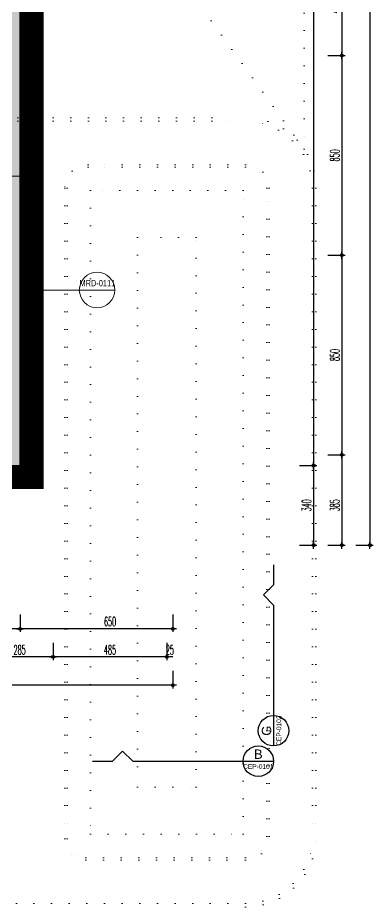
# Model space of a CAD drawing. Extents: x -5598 to 26293, y -3808 to 13850.
# Drawn here: x 20610 to 22124, y -1872 to 1906 of the extents above; entities that cross this region are included whole.
import ezdxf
from ezdxf.enums import TextEntityAlignment as Align

# ---------------------------------------------------------------- set-up
doc = ezdxf.new("R2010")
doc.units = 0
doc.header["$LTSCALE"] = 100
doc.header["$MEASUREMENT"] = 0
doc.linetypes.add('DOT', pattern=[0.25, 0, -0.25])
doc.linetypes.add('HIDDEN', pattern=[0.375, 0.25, -0.125])
for name, color, linetype in [('KOLON', 7, 'Continuous'), ('OLCU DIS', 7, 'Continuous'), ('SOLID', 7, 'Continuous'), ('TARAMA', 7, 'Continuous'), ('YAZI', 7, 'Continuous')]:
    doc.layers.add(name, color=color, linetype=linetype)
doc.layers.add('Y-DETAIL NUMBER', color=140, linetype='Continuous', lineweight=18)
doc.layers.add('YOLLAR', color=7, linetype='Continuous', lineweight=15)
doc.styles.add('ARIAL', font='arial.ttf', dxfattribs={"width": 0.7})
doc.styles.add('olcu', font='romans.shx', dxfattribs={"width": 0.5})
doc.styles.add('style5', font='', dxfattribs={"height": 12})
doc.styles.get('style5').set_extended_font_data('Haettenschweiler', bold=True)
doc.dimstyles.new('1-200', dxfattribs={"dimtxt": 40, "dimasz": 2, "dimexe": 0, "dimexo": 0, "dimgap": 10, "dimtad": 1, "dimdec": 4, "dimrnd": 0.1, "dimzin": 9, "dimdsep": 46, "dimtxsty": 'olcu', "dimblk1": 'SOL', "dimblk2": 'SAG', "dimsah": 1, "dimcen": 0, "dimse1": 1, "dimse2": 1, "dimclre": 13, "dimadec": 0, "dimazin": 0, "dimtfac": 1, "dimtdec": 4, "dimtix": 1, "dimtmove": 2, "dimatfit": 2, "dimldrblk": 'SOL', "dimfxl": 0, "dimtolj": 1, "dimarcsym": 0})

# ---------------------------------------------------------------- blocks, each defined once
blk = doc.blocks.new('*U43')
blk.add_lwpolyline([(-7.061, 0), (-6.205, 0), (-5.778, 0.428), (-5.35, 0), (0.65, 0)])
blk.add_circle((0, 0), 0.65)
at = {"style": 'ARIAL'}
blk.add_attdef('10', text='', height=0.4, dxfattribs=at).set_placement((0, 0.3), align=Align.MIDDLE_CENTER)
at = {"style": 'ARIAL', "width": 0.8}
blk.add_attdef('AL134', text='', height=0.2, dxfattribs=at).set_placement((0, -0.225), align=Align.MIDDLE_CENTER)
blk = doc.blocks.new('*U45')
blk.add_lwpolyline([(7.061, 0), (6.205, 0), (5.778, 0.428), (5.35, 0), (-0.65, 0)])
blk.add_circle((0, 0), 0.65)
at = {"style": 'ARIAL'}
blk.add_attdef('10', text='', height=0.4, dxfattribs=at).set_placement((0, 0.3), align=Align.MIDDLE_CENTER)
at = {"style": 'ARIAL', "width": 0.8}
blk.add_attdef('AL134', text='', height=0.2, dxfattribs=at).set_placement((0, -0.225), align=Align.MIDDLE_CENTER)
blk = doc.blocks.new('KESIT YERLERI')
at = {"layer": 'YAZI', "color": 7, "xscale": 100, "yscale": 100, "zscale": 100, "rotation": 90}
blk.add_blockref('*U45', (24994.2, 7250.4), dxfattribs=at).add_auto_attribs({'10': 'G', 'AL134': 'CEP-0102'})
at = {"layer": 'YAZI', "color": 7, "xscale": 100, "yscale": 100, "zscale": 100}
blk.add_blockref('*U43', (24929.2, 7120.4), dxfattribs=at).add_auto_attribs({'10': 'B', 'AL134': 'CEP-0101'})
blk = doc.blocks.new('*U550')
at = {"color": 16, "linetype": 'ByBlock', "ltscale": 3}
for p, q in [((15950, -7540), (15950, -10974.2)), ((15950, -10974.2), (14740, -9305))]:
    blk.add_line(p, q, dxfattribs=at)
at = {"color": 0, "linetype": 'ByBlock', "ltscale": 3}
for p, q in [((14730, -10840), (15700, -10840)), ((14730, -10855), (15700, -10855)), ((15700, -11040), (15030, -11040)), ((15700, -11050), (15030, -11050)), ((14930, -11140), (14930, -13910)), ((14940, -11140), (14940, -13910)), ((15790, -13900), (15790, -11140)), ((15800, -13900), (15800, -11140)), ((15985, -11140), (15985, -13900)), ((16000, -11140), (16000, -13900)), ((15020, -13990), (15700, -13990)), ((15020, -14000), (15700, -14000)), ((15700, -14185), (13150, -14185))]:
    blk.add_line(p, q, dxfattribs=at)
at = {"color": 56, "linetype": 'ByBlock', "ltscale": 3}
for p, q in [((15690, -11150), (15040, -11150)), ((15040, -11150), (15040, -13890)), ((15690, -13890), (15690, -11150)), ((15490, -11350), (15240, -11350)), ((15240, -11350), (15240, -13690)), ((15490, -13690), (15490, -11350)), ((15240, -13690), (15490, -13690)), ((15040, -13890), (15690, -13890))]:
    blk.add_line(p, q, dxfattribs=at)
at = {"color": 0, "linetype": 'ByBlock', "ltscale": 3}
for centre, radius, start, end in [((15700, -11140), 300, 0, 90), ((15700, -11140), 285, 0, 90), ((15030, -11140), 100, 90, 180), ((15030, -11140), 90, 90, 180), ((15700, -11140), 100, 0, 90), ((15700, -11140), 90, 360, 90), ((15700, -13900), 100, 270, 360), ((15700, -13900), 90, 270, 0), ((15700, -13900), 285, 270, 0), ((15700, -13900), 300, 270, 0), ((15020, -13910), 90, 180, 270), ((15020, -13910), 80, 180, 270)]:
    blk.add_arc(centre, radius, start, end, dxfattribs=at)
blk = doc.blocks.new('DETAYNO4-200')
at = {"layer": 'Y-DETAIL NUMBER'}
for p, q in [((-107976.8, -237574.8), (-107576.8, -237574.8)), ((-107576.8, -237574.8), (-107105.9, -237574.8))]:
    blk.add_line(p, q, dxfattribs=at)
blk.add_circle((-107776.8, -237574.8), 200, dxfattribs=at)
at = {"layer": 'Y-DETAIL NUMBER', "style": 'style5'}
for tag, p in [('CIZIMNO', (-107776.8, -237564.8)), ('PAFTANO', (-107776.8, -237702.7))]:
    blk.add_attdef(tag, text='', height=120, dxfattribs=at).set_placement(p, align=Align.CENTER)
blk = doc.blocks.new('TASIYICI SISTEM (1.BODRUM KAT)')
at = {"layer": 'TARAMA'}
h = blk.add_hatch(dxfattribs=at)
h.set_pattern_fill('ANSI33', color=253, scale=100, style=2)
h.set_pattern_definition([(45, (-5880, -12320), (-17.67767, 17.67767), []), (45, (-5862.322, -12320), (-17.67767, 17.67767), [12.5, -6.25])])
h.paths.add_polyline_path([(15390, -4385.5), (15350, -4385.5), (15350, -5535), (14700, -5535), (14700, -6290), (14040, -6290), (14040, -7315), (14560, -7315), (14560, -7285), (14070, -7285), (14070, -6320), (14700, -6320), (14700, -7730), (14740, -7730), (14740, -5575), (15390, -5575)])
h.paths.add_polyline_path([(14740, -7730), (14700, -7730), (14700, -7980), (14660, -7980), (14660, -8060), (14700, -8060), (14700, -8840), (14660, -8840), (14660, -8920), (14700, -8920), (14700, -9690), (14660, -9690), (14660, -9770), (14700, -9770), (14700, -10325), (14740, -10325)])
h.paths.add_polyline_path([(14740, -10325), (14700, -10325), (14700, -10530), (14660, -10530), (14660, -10610), (14700, -10610), (14700, -12280), (14070, -12280), (14070, -11315), (14560, -11315), (14560, -11285), (14040, -11285), (14040, -12280), (13230, -12280), (13230, -12240), (13150, -12240), (13150, -12280), (13105, -12280), (13105, -12320), (13150, -12320), (13150, -12620), (12750, -12620), (12750, -12320), (12750, -12320), (12795, -12320), (12795, -12280), (12750, -12280), (12750, -12240), (12710, -12240), (12710, -12280), (12375, -12280), (12375, -12240), (12295, -12240), (12295, -12280), (11525, -12280), (11525, -12240), (11445, -12240), (11445, -12280), (10675, -12280), (10675, -12240), (10595, -12240), (10595, -12280), (10260, -12280), (10260, -12240), (10220, -12240), (10220, -12280), (10175, -12280), (10175, -12320), (10220, -12320), (10220, -12620), (9820, -12620), (9820, -12320), (9865, -12320), (9865, -12280), (9820, -12280), (9820, -12240), (9740, -12240), (9740, -12280), (9145, -12280), (9095, -12300), (9145, -12320), (9780, -12320), (9780, -12660), (10260, -12660), (10260, -12320), (12710, -12320), (12710, -12660), (13190, -12660), (13190, -12320), (14740, -12320)])
h.paths.add_polyline_path([(9045, -12280), (8980, -12280), (8980, -12240), (8900, -12240), (8900, -12280), (8695, -12280), (8630, -12300), (8695, -12320), (9045, -12320)])
h.paths.add_polyline_path([(8565, -12280), (8130, -12280), (8130, -12240), (8050, -12240), (8050, -12320), (8565, -12320)])
h.paths.add_polyline_path([(8565, -12280), (8565, -12320), (8565, -12320), (8695, -12320), (8695, -12280)])
h.paths.add_polyline_path([(8695, -12280), (8565, -12280), (8630, -12300)])
h.paths.add_polyline_path([(8630, -12300), (8565, -12320), (8695, -12320)], flags=16)
h.paths.add_polyline_path([(9145, -12280), (9045, -12280), (9045, -12320), (9145, -12320), (9095, -12300)])
h.paths.add_polyline_path([(9145, -12280), (9045, -12280), (9095, -12300)])
h.paths.add_polyline_path([(9095, -12300), (9045, -12320), (9145, -12320)], flags=17)
at = {"layer": 'KOLON', "color": 4}
blk.add_lwpolyline([(10260, -12320), (12710, -12320), (12710, -12660), (13190, -12660), (13190, -12320), (14740, -12320), (14740, -5575), (15390, -5575), (15390, -490)], dxfattribs=at)
blk = doc.blocks.new('SOL')
at = {"color": 0}
for p, q in [((0, 30), (0, -7)), ((7.6, 0), (-7, 0))]:
    blk.add_line(p, q, dxfattribs=at)
blk.add_circle((0, 0), 3, dxfattribs=at)
blk = doc.blocks.new('SAG')
at = {"color": 0}
for p, q in [((7.6, 0), (-7, 0)), ((0, -30), (0, 7))]:
    blk.add_line(p, q, dxfattribs=at)
blk.add_circle((0, 0), 3, dxfattribs=at)
blk = doc.blocks.new('*D267')
at = {"layer": 'OLCU DIS', "color": 0, "lineweight": -2, "transparency": 16777216}
blk.add_line((21268, -695), (20622, -695), dxfattribs=at)
at = {"layer": 'OLCU DIS', "color": 0, "lineweight": -2, "transparency": 16777216, "xscale": 2, "yscale": 2, "zscale": 2, "rotation": 180}
blk.add_blockref('SAG', (20620, -695), dxfattribs=at)
at = {"layer": 'OLCU DIS', "color": 0, "lineweight": -2, "transparency": 16777216, "xscale": 2, "yscale": 2, "zscale": 2}
blk.add_blockref('SOL', (21270, -695), dxfattribs=at)
at = {"layer": 'OLCU DIS', "color": 0, "transparency": 16777216, "insert": (21003, -665), "char_height": 40, "attachment_point": 5, "style": 'olcu'}
blk.add_mtext('\\A1;650', dxfattribs=at)
blk = doc.blocks.new('*D268')
at = {"layer": 'OLCU DIS', "color": 0, "lineweight": -2, "transparency": 16777216}
blk.add_line((20618, -695), (19072, -695), dxfattribs=at)
at = {"layer": 'OLCU DIS', "color": 0, "lineweight": -2, "transparency": 16777216, "xscale": 2, "yscale": 2, "zscale": 2, "rotation": 180}
blk.add_blockref('SAG', (19070, -695), dxfattribs=at)
at = {"layer": 'OLCU DIS', "color": 0, "lineweight": -2, "transparency": 16777216, "xscale": 2, "yscale": 2, "zscale": 2}
blk.add_blockref('SOL', (20620, -695), dxfattribs=at)
at = {"layer": 'OLCU DIS', "color": 0, "transparency": 16777216, "insert": (19648.2, -665), "char_height": 40, "attachment_point": 5, "style": 'olcu'}
blk.add_mtext('\\A1;1550', dxfattribs=at)
blk = doc.blocks.new('*D286')
at = {"layer": 'OLCU DIS', "color": 0, "lineweight": -2, "transparency": 16777216}
blk.add_line((21270, -815), (21245, -815), dxfattribs=at)
at = {"layer": 'OLCU DIS', "color": 0, "transparency": 16777216, "insert": (21257.5, -785), "char_height": 40, "attachment_point": 5, "style": 'olcu'}
blk.add_mtext('\\A1;25', dxfattribs=at)
blk = doc.blocks.new('*D287')
at = {"layer": 'OLCU DIS', "color": 0, "lineweight": -2, "transparency": 16777216}
blk.add_line((21243, -815), (20762, -815), dxfattribs=at)
at = {"layer": 'OLCU DIS', "color": 0, "lineweight": -2, "transparency": 16777216, "xscale": 2, "yscale": 2, "zscale": 2, "rotation": 180}
blk.add_blockref('SAG', (20760, -815), dxfattribs=at)
at = {"layer": 'OLCU DIS', "color": 0, "lineweight": -2, "transparency": 16777216, "xscale": 2, "yscale": 2, "zscale": 2}
blk.add_blockref('SOL', (21245, -815), dxfattribs=at)
at = {"layer": 'OLCU DIS', "color": 0, "transparency": 16777216, "insert": (21002.5, -785), "char_height": 40, "attachment_point": 5, "style": 'olcu'}
blk.add_mtext('\\A1;485', dxfattribs=at)
blk = doc.blocks.new('*D288')
at = {"layer": 'OLCU DIS', "color": 0, "lineweight": -2, "transparency": 16777216}
blk.add_line((20758, -815), (20477, -815), dxfattribs=at)
at = {"layer": 'OLCU DIS', "color": 0, "lineweight": -2, "transparency": 16777216, "xscale": 2, "yscale": 2, "zscale": 2, "rotation": 180}
blk.add_blockref('SAG', (20475, -815), dxfattribs=at)
at = {"layer": 'OLCU DIS', "color": 0, "lineweight": -2, "transparency": 16777216, "xscale": 2, "yscale": 2, "zscale": 2}
blk.add_blockref('SOL', (20760, -815), dxfattribs=at)
at = {"layer": 'OLCU DIS', "color": 0, "transparency": 16777216, "insert": (20617.5, -785), "char_height": 40, "attachment_point": 5, "style": 'olcu'}
blk.add_mtext('\\A1;285', dxfattribs=at)
blk = doc.blocks.new('*D332')
at = {"layer": 'OLCU DIS', "color": 0, "lineweight": -2, "transparency": 16777216}
blk.add_line((21268, -935), (-2968, -935), dxfattribs=at)
at = {"layer": 'OLCU DIS', "color": 0, "lineweight": -2, "transparency": 16777216, "xscale": 2, "yscale": 2, "zscale": 2, "rotation": 180}
blk.add_blockref('SAG', (-2970, -935), dxfattribs=at)
at = {"layer": 'OLCU DIS', "color": 0, "lineweight": -2, "transparency": 16777216, "xscale": 2, "yscale": 2, "zscale": 2}
blk.add_blockref('SOL', (21270, -935), dxfattribs=at)
at = {"layer": 'OLCU DIS', "color": 0, "transparency": 16777216, "insert": (9295.6, -905), "char_height": 40, "attachment_point": 5, "style": 'olcu'}
blk.add_mtext('\\A1;24240', dxfattribs=at)
blk = doc.blocks.new('*D444')
at = {"layer": 'OLCU DIS', "color": 0, "lineweight": -2, "transparency": 16777216}
blk.add_line((21870, 6743), (21870, 2), dxfattribs=at)
at = {"layer": 'OLCU DIS', "color": 0, "lineweight": -2, "transparency": 16777216, "xscale": 2, "yscale": 2, "zscale": 2}
for name, p, rotation in [('SOL', (21870, 6745), 90), ('SAG', (21870, 0), 270)]:
    blk.add_blockref(name, p, dxfattribs=dict(at, rotation=rotation))
at = {"layer": 'OLCU DIS', "color": 0, "transparency": 16777216, "insert": (21840, 3029.5), "char_height": 40, "attachment_point": 5, "rotation": 90, "style": 'olcu'}
blk.add_mtext('\\A1;6745', dxfattribs=at)
blk = doc.blocks.new('*D445')
at = {"layer": 'OLCU DIS', "color": 0, "lineweight": -2, "transparency": 16777216}
blk.add_line((21870, -2), (21870, -338), dxfattribs=at)
at = {"layer": 'OLCU DIS', "color": 0, "lineweight": -2, "transparency": 16777216, "xscale": 2, "yscale": 2, "zscale": 2}
for name, p, rotation in [('SOL', (21870, 0), 90), ('SAG', (21870, -340), 270)]:
    blk.add_blockref(name, p, dxfattribs=dict(at, rotation=rotation))
at = {"layer": 'OLCU DIS', "color": 0, "transparency": 16777216, "insert": (21840, -170), "char_height": 40, "attachment_point": 5, "rotation": 90, "style": 'olcu'}
blk.add_mtext('\\A1;340', dxfattribs=at)
blk = doc.blocks.new('*D468')
at = {"layer": 'OLCU DIS', "color": 0, "lineweight": -2, "transparency": 16777216}
blk.add_line((21990, 2153), (21990, 1747), dxfattribs=at)
at = {"layer": 'OLCU DIS', "color": 0, "lineweight": -2, "transparency": 16777216, "xscale": 2, "yscale": 2, "zscale": 2}
for name, p, rotation in [('SOL', (21990, 2155), 90), ('SAG', (21990, 1745), 270)]:
    blk.add_blockref(name, p, dxfattribs=dict(at, rotation=rotation))
at = {"layer": 'OLCU DIS', "color": 0, "transparency": 16777216, "insert": (21960, 1950), "char_height": 40, "attachment_point": 5, "rotation": 90, "style": 'olcu'}
blk.add_mtext('\\A1;410', dxfattribs=at)
blk = doc.blocks.new('*D469')
at = {"layer": 'OLCU DIS', "color": 0, "lineweight": -2, "transparency": 16777216}
blk.add_line((21990, 1743), (21990, 897), dxfattribs=at)
at = {"layer": 'OLCU DIS', "color": 0, "lineweight": -2, "transparency": 16777216, "xscale": 2, "yscale": 2, "zscale": 2}
for name, p, rotation in [('SOL', (21990, 1745), 90), ('SAG', (21990, 895), 270)]:
    blk.add_blockref(name, p, dxfattribs=dict(at, rotation=rotation))
at = {"layer": 'OLCU DIS', "color": 0, "transparency": 16777216, "insert": (21960, 1320), "char_height": 40, "attachment_point": 5, "rotation": 90, "style": 'olcu'}
blk.add_mtext('\\A1;850', dxfattribs=at)
blk = doc.blocks.new('*D470')
at = {"layer": 'OLCU DIS', "color": 0, "lineweight": -2, "transparency": 16777216}
blk.add_line((21990, 893), (21990, 47), dxfattribs=at)
at = {"layer": 'OLCU DIS', "color": 0, "lineweight": -2, "transparency": 16777216, "xscale": 2, "yscale": 2, "zscale": 2}
for name, p, rotation in [('SOL', (21990, 895), 90), ('SAG', (21990, 45), 270)]:
    blk.add_blockref(name, p, dxfattribs=dict(at, rotation=rotation))
at = {"layer": 'OLCU DIS', "color": 0, "transparency": 16777216, "insert": (21960, 470), "char_height": 40, "attachment_point": 5, "rotation": 90, "style": 'olcu'}
blk.add_mtext('\\A1;850', dxfattribs=at)
blk = doc.blocks.new('*D471')
at = {"layer": 'OLCU DIS', "color": 0, "lineweight": -2, "transparency": 16777216}
blk.add_line((21990, 43), (21990, -338), dxfattribs=at)
at = {"layer": 'OLCU DIS', "color": 0, "lineweight": -2, "transparency": 16777216, "xscale": 2, "yscale": 2, "zscale": 2}
for name, p, rotation in [('SOL', (21990, 45), 90), ('SAG', (21990, -340), 270)]:
    blk.add_blockref(name, p, dxfattribs=dict(at, rotation=rotation))
at = {"layer": 'OLCU DIS', "color": 0, "transparency": 16777216, "insert": (21960, -169.6), "char_height": 40, "attachment_point": 5, "rotation": 90, "style": 'olcu'}
blk.add_mtext('\\A1;385', dxfattribs=at)
blk = doc.blocks.new('*D472')
at = {"layer": 'OLCU DIS', "color": 0, "lineweight": -2, "transparency": 16777216}
blk.add_line((22110, 12638), (22110, -338), dxfattribs=at)
at = {"layer": 'OLCU DIS', "color": 0, "lineweight": -2, "transparency": 16777216, "xscale": 2, "yscale": 2, "zscale": 2}
for name, p, rotation in [('SOL', (22110, 12640), 90), ('SAG', (22110, -340), 270)]:
    blk.add_blockref(name, p, dxfattribs=dict(at, rotation=rotation))
at = {"layer": 'OLCU DIS', "color": 0, "transparency": 16777216, "insert": (22080, 5680.9), "char_height": 40, "attachment_point": 5, "rotation": 90, "style": 'olcu'}
blk.add_mtext('\\A1;12980', dxfattribs=at)

msp = doc.modelspace()

# ---------------------------------------------------------------- linework, layer by layer
at = {"layer": 'SOLID', "color": 251, "const_width": 100}
msp.add_lwpolyline([(21320, 11880), (21320, 6695), (20670, 6695), (20670, -50), (19120, -50), (19120, -390), (18540, -390), (18540, -50), (16190, -50), (16190, -390), (15610, -390), (15610, -50), (14030, -50), (14030, -2500.58484)], dxfattribs=at)
at = {"layer": 'Y-DETAIL NUMBER', "linetype": 'HIDDEN', "const_width": 4.374}
msp.add_lwpolyline([(19912.25152, 1231.25142), (20638.88275, 1231.25142, -0.4142135624), (20693.88275, 1176.25142), (20693.88275, 5.00004, -0.4142135624), (20638.88275, -49.99996), (19912.25152, -49.99996, -0.4142135624), (19857.25152, 5.00004), (19857.25152, 1176.25142, -0.4142135624)], format="xyb", close=True, dxfattribs=at)

# ---------------------------------------------------------------- block references
at = {"layer": 'KOLON'}
msp.add_blockref('TASIYICI SISTEM (1.BODRUM KAT)', (5880, 12320), dxfattribs=at)
at = {"layer": 'Y-DETAIL NUMBER'}
ref = msp.add_blockref('DETAYNO4-200', (-19792.15581, -89056.44045), dxfattribs=dict(at, xscale=0.3779999999329448, yscale=0.3779999999329448, zscale=0.3779999999329448, rotation=180))
ref.add_attrib('CIZIMNO', 'MRD-0111', dxfattribs={"height": 27, "style": 'ARIAL', "width": 0.7}).set_placement((20948.72837, 789.68754), align=Align.TOP_CENTER)
at = {"layer": 'YAZI'}
msp.add_blockref('KESIT YERLERI', (-3295, -8379.7089), dxfattribs=at)
at = {"layer": 'YOLLAR', "color": 9, "linetype": 'DOT'}
msp.add_blockref('*U550', (5880, 12320.00004), dxfattribs=at)

# ---------------------------------------------------------------- dimensions: what is measured, and where the dimension line sits
at = {"layer": 'OLCU DIS', "color": 7}
for base, p1, p2, picture, middle in [((22110.00016, -340), (21930.00016, 12640), (21930.00016, -340), '*D472', (22080.00016, 5680.93522)), ((21870.00016, 0), (21270, 6745), (20620, 0), '*D444', (21840.00016, 3029.52859)), ((21990.00016, -340), (21990.00016, 45), (21990.00016, -340), '*D471', (21960.00016, -169.58208))]:
    dim = msp.add_linear_dim(base=base, p1=p1, p2=p2, angle=90, dimstyle='1-200', dxfattribs=at)
    dim.commit()
    dim.dimension.update_dxf_attribs({"geometry": picture, "text_midpoint": middle, "dimtype": 160})
for base, p1, p2, picture, middle in [((-2970, -935), (21270, -635), (-2970, 7535), '*D332', (9295.63768, -905)), ((19070, -695), (20620, 6745), (19070, 0), '*D268', (19648.19326, -665)), ((20620, -695), (21270, 6745), (20620, 6745), '*D267', (21003.01623, -665))]:
    dim = msp.add_linear_dim(base=base, p1=p1, p2=p2, dimstyle='1-200', dxfattribs=at)
    dim.commit()
    dim.dimension.update_dxf_attribs({"geometry": picture, "text_midpoint": middle, "dimtype": 160})
for base, p1, p2, picture, middle in [((21990.00016, 1745), (21990.00016, 2155), (21990.00016, 1745), '*D468', (21960.00016, 1950)), ((21990.00016, 895), (21990.00016, 1745), (21990.00016, 895), '*D469', (21960.00016, 1320)), ((21990.00016, 45), (21990.00016, 895), (21990.00016, 45), '*D470', (21960.00016, 470)), ((21870.00016, -340), (20620, 0), (19070, -340), '*D445', (21840.00016, -170))]:
    dim = msp.add_linear_dim(base=base, p1=p1, p2=p2, angle=90, dimstyle='1-200', dxfattribs=at)
    dim.commit()
    dim.dimension.update_dxf_attribs({"geometry": picture, "text_midpoint": middle})
for base, p1, p2, picture, middle in [((20760, -815), (21245, -635), (20760, -815), '*D287', (21002.5, -785)), ((21245, -815), (21270, -635), (21245, -635), '*D286', (21257.5, -785)), ((20475, -815), (20760, -815), (20475, -815), '*D288', (20617.5, -785))]:
    dim = msp.add_linear_dim(base=base, p1=p1, p2=p2, dimstyle='1-200', dxfattribs=at)
    dim.commit()
    dim.dimension.update_dxf_attribs({"geometry": picture, "text_midpoint": middle})

doc.saveas('drawing.dxf')
